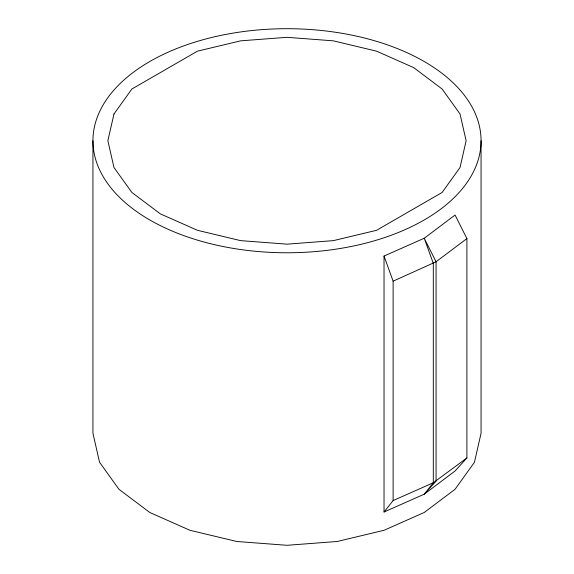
<?xml version="1.0" encoding="UTF-8"?>
<svg xmlns="http://www.w3.org/2000/svg" width="574" height="574" viewBox="0 0 574 574"><rect width="100%" height="100%" fill="white"/><g stroke="black" fill="none" stroke-linecap="round" stroke-linejoin="round"><path stroke-width="0.86" d="M384.028 512.008L393.118 500.564L433.305 482.756L466.906 457.959L466.906 238.569L455.06 215.042L424.222 238.246L384.028 256.047L384.028 512.008L424.222 494.2L455.06 470.996L466.906 457.959M466.906 238.569L436.061 261.773L393.118 281.174L393.118 500.564M384.028 256.047L393.118 281.174M481.062 140.738A194.062 112.038 0 0 1 189.972 237.765A194.062 112.038 0 0 1 189.972 43.71A194.062 112.038 0 0 1 481.062 140.738L481.062 433.262L474.447 462.257L455.06 489.278L424.222 512.482L384.028 530.29L337.225 541.483L287 545.3L236.775 541.483L189.972 530.29L149.778 512.482L118.94 489.278L99.553 462.257L92.938 433.262L92.938 140.738M113.975 113.975L107.869 140.738L113.975 167.508L131.869 192.448L160.333 213.865L197.434 230.303L240.635 240.635L287 244.158L333.365 240.635L376.566 230.303L442.131 192.448L460.025 167.508L466.131 140.738L460.025 113.975L442.131 89.027L413.667 67.61L376.566 51.172L333.365 40.84L287 37.317L240.635 40.84L197.434 51.172L131.869 89.027L113.975 113.975M433.305 482.756L424.222 494.2L436.061 481.163L436.061 261.773L424.222 238.246L433.305 263.366L433.305 482.756"/></g></svg>
